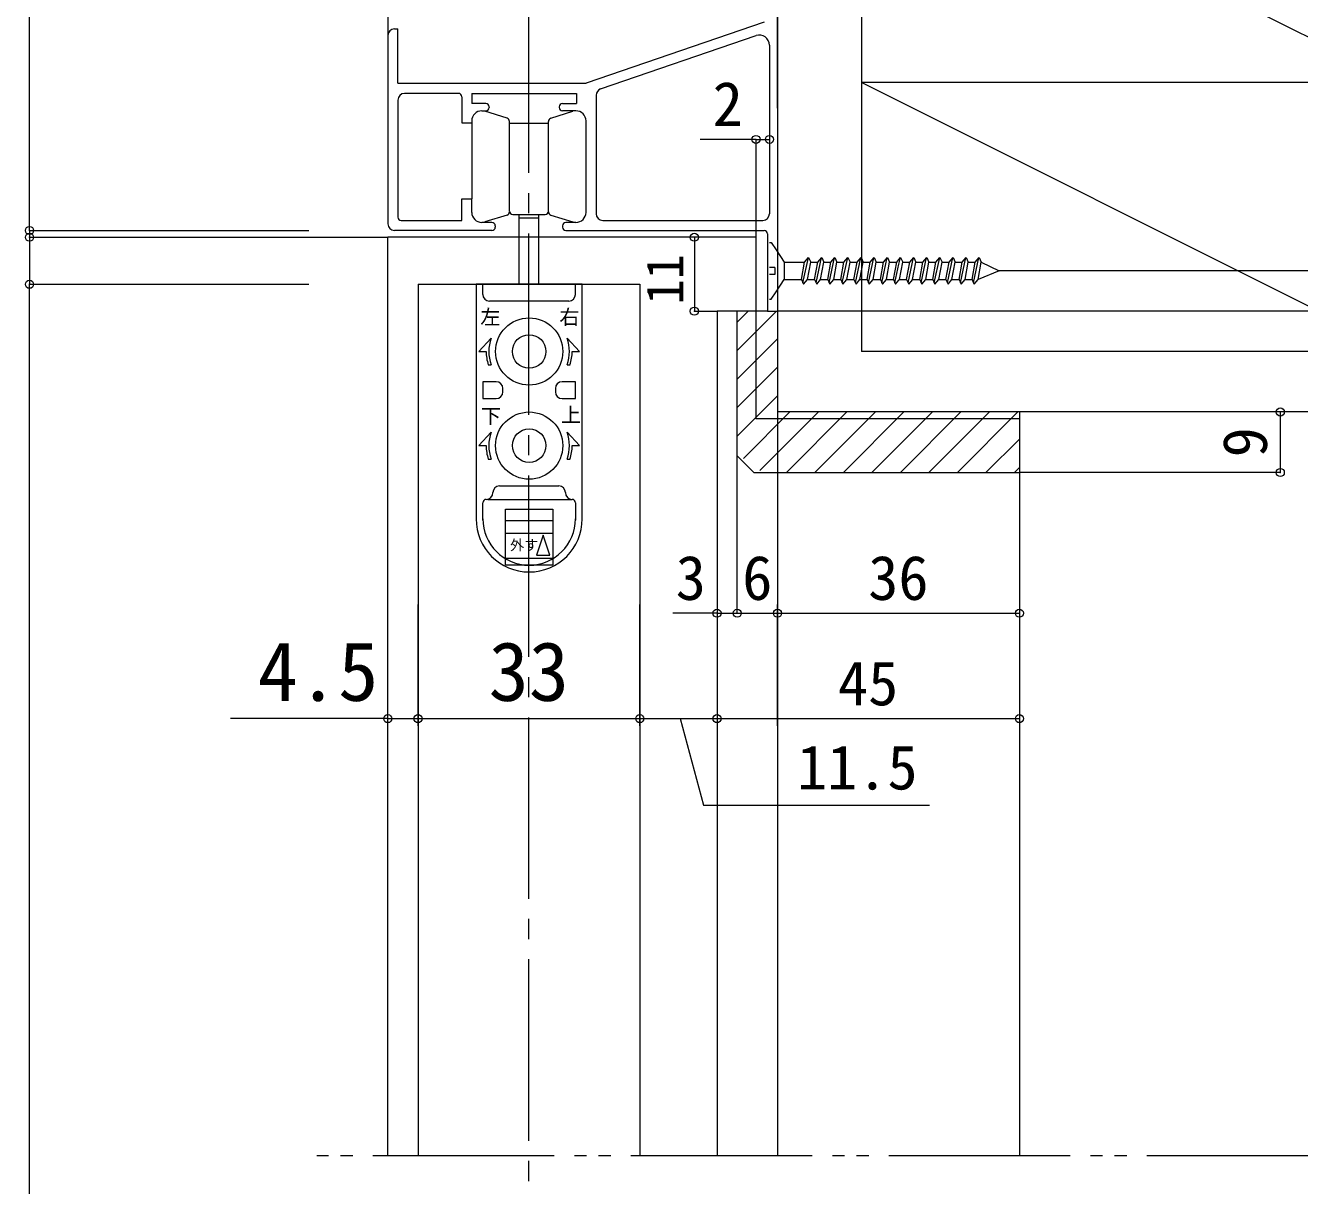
# Model space of a CAD drawing. Units: millimetres on the paper, enlarged 10 times, with parts at other scales. Extents: x -1985 to 2015, y -1370 to 1400.
# Drawn here: x -1105 to -473, y 489 to 1064 of the extents above; entities that cross this region are included whole.
import ezdxf
from ezdxf.enums import TextEntityAlignment as Align

# ---------------------------------------------------------------- set-up
doc = ezdxf.new("R2010")
doc.units = ezdxf.units.MM
doc.header["$LTSCALE"] = 10
doc.header["$PDMODE"] = 32
doc.header["$PDSIZE"] = 4
for name, pattern in [('CHAIN2', [12, 9, -1, 1, -1]), ('DOUBLE_CHAIN2', [12.8, 9, -1, 0.6, -0.6, 0.6, -1]), ('USER2', [9.525, 6.35, -3.175])]:
    doc.linetypes.add(name, pattern=pattern)
doc.layers.add('2-0_18', color=7, linetype='Continuous', lineweight=20)
doc.layers.add('2-1', color=7, linetype='Continuous', lineweight=20)
doc.styles.add('ＭＳ ゴシック', font='')
doc.styles.get('ＭＳ ゴシック').set_extended_font_data('MS Gothic')

msp = doc.modelspace()

# ---------------------------------------------------------------- linework, layer by layer
at = {"layer": '2-0_18'}
for p, q in [((-423.45, 1035.74), (-668.93, 1158.48)), ((-921.78, 1062.41), (-920.11, 1062.41)), ((-920.11, 1035.41), (-920.11, 1062.41)), ((-738.45, 1065.74), (-826.78, 1035.41)), ((-925.11, 1059.07), (-925.11, 965.74)), ((-819.53, 1032.61), (-742.4, 1059.09)), ((-735.78, 1054.36), (-735.78, 970.74)), ((-920.11, 1035.41), (-826.78, 1035.41)), ((-890.11, 1030.41), (-916.78, 1030.41)), ((-883.45, 1030.41), (-883.45, 1025.41)), ((-423.45, 1035.74), (-690.11, 1035.74)), ((-423.45, 902.41), (-690.11, 1035.74)), ((-920.11, 1027.07), (-920.11, 969.07)), ((-888.45, 1028.74), (-888.45, 1015.74)), ((-876.45, 1025.41), (-883.45, 1025.41)), ((-838.45, 1025.41), (-831.45, 1025.41)), ((-821.78, 1029.46), (-821.78, 970.74)), ((-878.45, 1021.74), (-876.45, 1021.74)), ((-865.95, 1018.1), (-876.97, 1021.51)), ((-874.78, 1023.74), (-874.78, 1023.41)), ((-844.27, 1018.1), (-833.26, 1021.51)), ((-840.11, 1023.74), (-840.11, 1023.41)), ((-831.78, 1021.74), (-838.45, 1021.74)), ((-888.45, 1015.74), (-883.45, 1015.74)), ((-883.45, 1016.74), (-883.45, 1015.74)), ((-883.45, 1016.74), (-883.45, 978.07)), ((-864.78, 972.07), (-864.78, 1016.51)), ((-845.45, 1015.41), (-864.78, 1015.41)), ((-845.45, 972.07), (-845.45, 1016.51)), ((-826.78, 971.41), (-826.78, 1016.74)), ((-888.45, 967.41), (-888.45, 978.07)), ((-888.45, 978.07), (-883.45, 978.07)), ((-883.45, 971.41), (-883.45, 978.07)), ((-918.45, 967.41), (-888.45, 967.41)), ((-865.95, 970.04), (-876.97, 966.63)), ((-863.11, 970.41), (-847.11, 970.41)), ((-860.16, 970.41), (-860.16, 935.74)), ((-860.16, 968.74), (-850.16, 968.74)), ((-850.16, 935.74), (-850.16, 970.41)), ((-844.27, 970.04), (-833.26, 966.63)), ((-818.45, 967.41), (-739.11, 967.41)), ((-873.45, 962.41), (-921.78, 962.41)), ((-873.45, 966.41), (-878.45, 966.41)), ((-871.78, 964.74), (-871.78, 964.07)), ((-838.45, 964.74), (-838.45, 964.07)), ((-831.78, 966.41), (-836.78, 966.41)), ((-836.78, 962.41), (-738.45, 962.41)), ((-736.78, 960.74), (-736.78, 922.41)), ((-742.45, 959.07), (-925.11, 959.07)), ((-925.11, 503.6), (-925.11, 959.07)), ((-742.45, 959.07), (-742.45, 869.07)), ((-910.11, 935.74), (-800.11, 935.74)), ((-881.32, 935.74), (-881.32, 818.74)), ((-828.66, 935.74), (-881.32, 935.74)), ((-877.99, 930.74), (-877.99, 935.74)), ((-831.99, 930.74), (-831.99, 935.74)), ((-828.66, 818.74), (-828.66, 935.74)), ((-835.32, 927.41), (-874.66, 927.41)), ((-761.78, 922.41), (-761.78, 503.6)), ((-736.78, 922.41), (-761.78, 922.41)), ((-751.78, 902.85), (-732.22, 922.41)), ((-751.78, 916.99), (-746.37, 922.41)), ((-751.78, 850.74), (-751.78, 922.41)), ((-736.78, 922.41), (-731.78, 922.41)), ((-873.85, 909.07), (-879.99, 902.41)), ((-829.99, 902.41), (-836.13, 909.07)), ((-751.78, 888.71), (-731.78, 908.71)), ((-879.99, 902.41), (-876.32, 902.41)), ((-833.66, 902.41), (-829.99, 902.41)), ((-423.45, 902.41), (-690.11, 902.41)), ((-875.25, 895.74), (-873.85, 895.74)), ((-836.13, 895.74), (-834.72, 895.74)), ((-751.78, 874.57), (-731.78, 894.57)), ((-877.99, 887.41), (-877.99, 879.07)), ((-871.32, 887.41), (-877.99, 887.41)), ((-831.99, 887.41), (-838.66, 887.41)), ((-831.99, 879.07), (-831.99, 887.41)), ((-877.99, 879.07), (-871.32, 879.07)), ((-867.99, 882.41), (-867.99, 884.07)), ((-841.99, 884.07), (-841.99, 882.41)), ((-838.66, 879.07), (-831.99, 879.07)), ((-751.78, 860.42), (-731.78, 880.42)), ((-748.68, 849.39), (-725.66, 872.41)), ((-740.59, 843.33), (-711.51, 872.41)), ((-381.78, 872.41), (-731.78, 872.41)), ((-727.37, 842.41), (-697.37, 872.41)), ((-713.23, 842.41), (-683.23, 872.41)), ((-699.09, 842.41), (-669.09, 872.41)), ((-684.95, 842.41), (-654.95, 872.41)), ((-670.8, 842.41), (-640.8, 872.41)), ((-656.66, 842.41), (-626.66, 872.41)), ((-642.52, 842.41), (-612.52, 872.41)), ((-611.78, 872.41), (-611.78, 503.6)), ((-611.78, 869.07), (-742.45, 869.07)), ((-873.85, 862.41), (-879.99, 855.74)), ((-829.99, 855.74), (-836.13, 862.41)), ((-879.99, 855.74), (-876.32, 855.74)), ((-833.66, 855.74), (-829.99, 855.74)), ((-628.38, 842.41), (-611.78, 859)), ((-875.25, 849.07), (-873.85, 849.07)), ((-836.13, 849.07), (-834.72, 849.07)), ((-751.78, 850.74), (-743.45, 842.41)), ((-743.45, 842.41), (-611.78, 842.41)), ((-614.23, 842.41), (-611.78, 844.86)), ((-869.66, 835.74), (-840.32, 835.74)), ((-875.48, 829.07), (-833.66, 829.07)), ((-877.99, 818.74), (-877.99, 827.41)), ((-866.66, 824.23), (-843.32, 824.23)), ((-866.66, 799.71), (-866.66, 824.23)), ((-843.32, 824.23), (-843.32, 799.71)), ((-831.99, 827.41), (-831.99, 818.74)), ((-843.32, 818.46), (-866.66, 818.46)), ((-866.66, 812.4), (-843.32, 812.4)), ((-847.99, 811.4), (-851.32, 801.4)), ((-844.66, 801.4), (-847.99, 811.4)), ((-843.32, 799.71), (-866.66, 799.71)), ((-851.32, 801.4), (-844.66, 801.4))]:
    msp.add_line(p, q, dxfattribs=at)
at = {"layer": '2-0_18', "color": 4, "linetype": 'CHAIN2', "lineweight": 9}
msp.add_line((-855.11, 30.99), (-855.11, 1129.6), dxfattribs=at)
at = {"layer": '2-0_18', "color": 4, "lineweight": 9}
for p, q in [((-1102.86, 962.41), (-1102.86, 1105.74)), ((-742.45, 1007.59), (-770.15, 1007.59)), ((-742.45, 1007.59), (-735.78, 1007.59)), ((-742.45, 1007.59), (-742.45, 959.07)), ((-1102.86, 962.41), (-964.31, 962.41)), ((-1102.86, 962.41), (-1102.86, 959.07)), ((-1102.86, 959.07), (-1102.86, 935.74)), ((-1102.86, 959.07), (-925.11, 959.07)), ((-773.04, 959.07), (-773.04, 922.41)), ((-269.77, 942.41), (-621.75, 942.41)), ((-1102.86, 935.74), (-964.31, 935.74)), ((-1102.86, 60.05), (-1102.86, 935.74)), ((-773.04, 922.41), (-761.78, 922.41)), ((-269.77, 922.41), (-731.78, 922.41)), ((-482.35, 872.41), (-482.35, 842.41)), ((-751.78, 772.62), (-751.78, 860.42)), ((-482.35, 842.41), (-611.78, 842.41)), ((-761.78, 772.62), (-783.63, 772.62)), ((-761.78, 772.62), (-751.78, 772.62)), ((-751.78, 772.62), (-731.78, 772.62)), ((-731.78, 772.62), (-611.78, 772.62)), ((-731.78, 720.35), (-731.78, 723)), ((-925.11, 720.35), (-1003.12, 720.35)), ((-910.11, 720.35), (-910.11, 716.85)), ((-780, 720.35), (-768.51, 677.46)), ((-768.51, 677.46), (-656.41, 677.46))]:
    msp.add_line(p, q, dxfattribs=at)
at = {"layer": '2-0_18', "linetype": 'USER2'}
for p, q in [((-866.66, 796.41), (-866.66, 799.71)), ((-843.32, 796.41), (-866.66, 796.41)), ((-843.32, 799.71), (-843.32, 796.41))]:
    msp.add_line(p, q, dxfattribs=at)
at = {"layer": '2-0_18', "linetype": 'DOUBLE_CHAIN2'}
msp.add_line((-330.53, 503.6), (-960.4, 503.6), dxfattribs=at)
at = {"layer": '2-0_18', "color": 4, "lineweight": 9}
for points in [[(-731.78, 1184.95), (-925.11, 1184.95), (-925.11, 1059.07)], [(-925.11, 720.35), (-910.11, 720.35), (-800.11, 720.35), (-761.78, 720.35), (-611.78, 720.35)]]:
    msp.add_lwpolyline(points, dxfattribs=at)
at = {"layer": '2-0_18'}
msp.add_lwpolyline([(-883.45, 1030.41), (-831.45, 1030.41), (-831.45, 1025.41)], dxfattribs=at)
for centre, radius in [((-854.99, 902.41), 16.67), ((-854.99, 902.41), 8.33), ((-854.99, 855.74), 16.67), ((-854.99, 855.74), 8.33)]:
    msp.add_circle(centre, radius, dxfattribs=at)
for centre, radius, start, end in [((-921.78, 1059.07), 3.33, 90, 180), ((-740.78, 1054.36), 5, 0, 108.95228), ((-916.78, 1027.07), 3.33, 90, 180), ((-890.11, 1028.74), 1.67, 0, 90), ((-818.45, 1029.46), 3.33, 108.95228, 180), ((-876.45, 1023.74), 1.67, 0, 90), ((-838.45, 1023.74), 1.67, 90, 180), ((-878.45, 1016.74), 5, 90, 180), ((-876.45, 1023.41), 1.67, 270, 0), ((-866.45, 1016.51), 1.67, 0, 72.78483), ((-843.78, 1016.51), 1.67, 107.21517, 180), ((-838.45, 1023.41), 1.67, 180, 270), ((-831.78, 1016.74), 5, 0, 90), ((-918.45, 969.07), 1.67, 180, 270), ((-878.45, 971.41), 5, 180, 270), ((-866.45, 971.63), 1.67, 287.21517, 0), ((-863.11, 972.07), 1.67, 180, 270), ((-847.11, 972.07), 1.67, 270, 0), ((-843.78, 971.63), 1.67, 180, 252.78483), ((-831.78, 971.41), 5, 270, 0), ((-818.45, 970.74), 3.33, 180, 270), ((-739.11, 970.74), 3.33, 270, 0), ((-921.78, 965.74), 3.33, 180, 270), ((-873.45, 964.74), 1.67, 0, 90), ((-873.45, 964.07), 1.67, 270, 0), ((-836.78, 964.74), 1.67, 90, 180), ((-836.78, 964.07), 1.67, 180, 270), ((-738.45, 960.74), 1.67, 0, 90), ((-874.66, 930.74), 3.33, 180, 270), ((-835.32, 930.74), 3.33, 270, 0), ((-854.99, 902.41), 20, 160.52878, 199.47122), ((-854.99, 902.41), 20, 340.52878, 19.47122), ((-854.99, 902.41), 21.33, 180, 198.20996), ((-854.99, 902.41), 21.33, 341.79004, 0), ((-871.32, 884.07), 3.33, 0, 90), ((-838.66, 884.07), 3.33, 90, 180), ((-871.32, 882.41), 3.33, 270, 0), ((-838.66, 882.41), 3.33, 180, 270), ((-854.99, 855.74), 20, 160.52878, 199.47122), ((-854.99, 855.74), 20, 340.52878, 19.47122), ((-854.99, 855.74), 21.33, 180, 198.20996), ((-854.99, 855.74), 21.33, 341.79004, 0), ((-869.66, 832.41), 3.33, 90, 180), ((-840.32, 832.41), 3.33, 0, 90), ((-876.32, 827.41), 1.67, 90, 180), ((-876.32, 832.41), 3.33, 270, 0), ((-833.66, 832.41), 3.33, 180, 270), ((-833.66, 827.41), 1.67, 0, 90), ((-854.99, 819.41), 26.33, 180, 270), ((-854.99, 819.41), 23, 180, 270), ((-854.99, 819.41), 23, 270, 0), ((-854.99, 819.41), 26.33, 270, 0)]:
    msp.add_arc(centre, radius, start, end, dxfattribs=at)
at = {"layer": '2-0_18', "color": 4}
for p in [(-742.45, 1007.59), (-735.78, 1007.59), (-1102.86, 962.41), (-1102.86, 959.07), (-773.04, 959.07), (-1102.86, 935.74), (-773.04, 922.41), (-482.35, 872.41), (-482.35, 842.41), (-761.78, 772.62), (-751.78, 772.62), (-731.78, 772.62), (-611.78, 772.62), (-925.11, 720.35), (-910.11, 720.35), (-800.11, 720.35), (-761.78, 720.35), (-611.78, 720.35)]:
    msp.add_point(p, dxfattribs=at)
at = {"layer": '2-1'}
for p, q in [((-731.78, 1158.48), (-731.78, 503.6)), ((-690.11, 1158.48), (-690.11, 902.41)), ((-731.78, 1023.07), (-731.78, 1136.41)), ((-735.78, 956.41), (-734.91, 956.41)), ((-734.91, 956.41), (-732.46, 952.75)), ((-732.46, 952.75), (-728.44, 946.77)), ((-719.17, 936.53), (-716.47, 948.94)), ((-712.67, 936.52), (-709.97, 948.94)), ((-706.16, 936.53), (-703.46, 948.94)), ((-699.66, 936.53), (-696.96, 948.94)), ((-693.16, 936.53), (-690.46, 948.94)), ((-686.66, 936.52), (-683.96, 948.94)), ((-685.8, 946.67), (-683.85, 949.07)), ((-683.85, 949.07), (-682.79, 946.67)), ((-680.02, 936.52), (-677.32, 948.94)), ((-679.17, 946.67), (-677.22, 949.07)), ((-677.22, 949.07), (-676.15, 946.67)), ((-672.66, 946.67), (-671.51, 948.09)), ((-671.51, 948.09), (-670.71, 949.07)), ((-671.51, 945.75), (-670.82, 948.94)), ((-670.71, 949.07), (-669.65, 946.67)), ((-667.02, 936.53), (-664.32, 948.94)), ((-660.51, 936.53), (-657.82, 948.94)), ((-654.01, 936.53), (-651.31, 948.94)), ((-647.51, 936.52), (-644.81, 948.94)), ((-641.01, 936.53), (-638.31, 948.94)), ((-634.56, 936.52), (-631.85, 948.94)), ((-633.7, 946.67), (-631.75, 949.07)), ((-631.75, 949.07), (-630.68, 946.67)), ((-733.18, 944.14), (-735.78, 944.14)), ((-728.44, 946.77), (-728.44, 938.04)), ((-728.44, 946.67), (-718.31, 946.67)), ((-719.89, 938.15), (-718.31, 946.67)), ((-716.88, 938.13), (-715.3, 946.67)), ((-715.3, 946.67), (-711.81, 946.67)), ((-713.39, 938.14), (-711.81, 946.67)), ((-710.37, 938.14), (-708.8, 946.67)), ((-708.8, 946.67), (-705.31, 946.67)), ((-706.88, 938.15), (-705.31, 946.67)), ((-703.87, 938.13), (-702.29, 946.67)), ((-702.29, 946.67), (-698.81, 946.67)), ((-700.38, 938.14), (-698.81, 946.67)), ((-697.37, 938.13), (-695.79, 946.67)), ((-695.79, 946.67), (-692.3, 946.67)), ((-693.88, 938.15), (-692.3, 946.67)), ((-690.87, 938.13), (-689.29, 946.67)), ((-689.29, 946.67), (-685.8, 946.67)), ((-687.38, 938.14), (-685.8, 946.67)), ((-684.36, 938.14), (-682.79, 946.67)), ((-682.79, 946.67), (-679.17, 946.67)), ((-680.74, 938.14), (-679.17, 946.67)), ((-677.73, 938.14), (-676.15, 946.67)), ((-676.15, 946.67), (-672.66, 946.67)), ((-674.24, 938.14), (-672.66, 946.67)), ((-673.52, 936.53), (-671.51, 945.75)), ((-671.23, 938.13), (-669.65, 946.67)), ((-669.65, 946.67), (-666.16, 946.67)), ((-667.73, 938.15), (-666.16, 946.67)), ((-664.73, 938.13), (-663.15, 946.67)), ((-663.15, 946.67), (-659.66, 946.67)), ((-661.23, 938.14), (-659.66, 946.67)), ((-658.22, 938.13), (-656.65, 946.67)), ((-656.65, 946.67), (-653.16, 946.67)), ((-654.73, 938.15), (-653.16, 946.67)), ((-651.72, 938.13), (-650.14, 946.67)), ((-650.14, 946.67), (-646.65, 946.67)), ((-648.23, 938.14), (-646.65, 946.67)), ((-645.22, 938.14), (-643.64, 946.67)), ((-643.64, 946.67), (-640.15, 946.67)), ((-638.72, 938.13), (-637.14, 946.67)), ((-637.14, 946.67), (-634.47, 946.67)), ((-635.27, 938.14), (-633.7, 946.67)), ((-634.46, 946.67), (-633.7, 946.67)), ((-621.75, 942.41), (-632.26, 938.14)), ((-630.68, 946.67), (-621.75, 942.41)), ((-910.11, 935.74), (-910.11, 503.6)), ((-800.11, 935.74), (-800.11, 503.6)), ((-732.48, 932.03), (-728.44, 938.04)), ((-728.44, 938.14), (-719.89, 938.14)), ((-716.87, 938.14), (-713.38, 938.14)), ((-710.36, 938.14), (-706.87, 938.14)), ((-703.86, 938.14), (-700.38, 938.14)), ((-697.36, 938.14), (-693.87, 938.14)), ((-690.86, 938.14), (-687.37, 938.14)), ((-684.36, 938.14), (-680.74, 938.14)), ((-677.72, 938.14), (-674.23, 938.14)), ((-671.51, 937.77), (-671.22, 938.14)), ((-671.23, 938.14), (-667.73, 938.14)), ((-664.72, 938.14), (-661.23, 938.14)), ((-658.21, 938.14), (-654.72, 938.14)), ((-651.71, 938.14), (-648.22, 938.14)), ((-645.21, 938.14), (-641.72, 938.14)), ((-638.71, 938.14), (-635.26, 938.14)), ((-635.27, 938.14), (-634.47, 936.32)), ((-634.46, 936.29), (-634.21, 935.74)), ((-734.91, 928.41), (-732.48, 932.03)), ((-735.78, 928.41), (-734.91, 928.41)), ((-910.11, 716.85), (-910.11, 776.95)), ((-800.11, 716.85), (-800.11, 776.95)), ((-731.78, 716.85), (-731.78, 776.95))]:
    msp.add_line(p, q, dxfattribs=at)
for points in [[(-718.31, 946.67), (-716.36, 949.07), (-715.3, 946.67)], [(-711.81, 946.67), (-709.86, 949.07), (-708.8, 946.67)], [(-705.31, 946.67), (-703.36, 949.07), (-702.29, 946.67)], [(-698.81, 946.67), (-696.86, 949.07), (-695.79, 946.67)], [(-692.3, 946.67), (-690.35, 949.07), (-689.29, 946.67)], [(-666.16, 946.67), (-664.21, 949.07), (-663.15, 946.67)], [(-659.66, 946.67), (-657.71, 949.07), (-656.65, 946.67)], [(-653.16, 946.67), (-651.21, 949.07), (-650.14, 946.67)], [(-646.65, 946.67), (-644.7, 949.07), (-643.64, 946.67)], [(-641.72, 938.15), (-640.15, 946.67), (-638.2, 949.07), (-637.14, 946.67)], [(-733.18, 944.14), (-733.18, 940.67), (-735.78, 940.67)], [(-634.21, 935.74), (-632.26, 938.14), (-630.68, 946.67)], [(-719.88, 938.14), (-718.82, 935.74), (-716.87, 938.14)], [(-713.39, 938.14), (-712.32, 935.74), (-710.37, 938.14)], [(-706.87, 938.14), (-705.81, 935.74), (-703.86, 938.14)], [(-700.37, 938.14), (-699.31, 935.74), (-697.36, 938.14)], [(-693.87, 938.14), (-692.81, 935.74), (-690.86, 938.14)], [(-687.38, 938.14), (-686.31, 935.74), (-684.36, 938.14)], [(-680.74, 938.14), (-679.68, 935.74), (-677.73, 938.14)], [(-674.23, 938.14), (-673.17, 935.74), (-671.51, 937.77)], [(-667.73, 938.14), (-666.66, 935.74), (-664.71, 938.14)], [(-661.23, 938.14), (-660.16, 935.74), (-658.21, 938.14)], [(-654.72, 938.14), (-653.66, 935.74), (-651.71, 938.14)], [(-648.23, 938.14), (-647.17, 935.74), (-645.22, 938.14)], [(-641.72, 938.14), (-640.66, 935.74), (-638.71, 938.14)]]:
    msp.add_lwpolyline(points, dxfattribs=at)

# ---------------------------------------------------------------- texts
at = {"layer": '2-0_18', "style": 'ＭＳ ゴシック'}
for s, height, p in [('2', 21.99, (-763.95, 1007.59)), ('3', 21.99, (-782.27, 772.62)), ('6', 21.99, (-749.28, 772.62)), ('36', 21.99, (-686.78, 772.62)), ('4.5', 29.33, (-989.64, 720.35)), ('33', 29.33, (-875.11, 720.35)), ('45', 21.99, (-701.78, 720.35)), ('11.5', 21.99, (-722.1, 678.61))]:
    msp.add_text(s, height=height, dxfattribs=at).set_placement(p, align=Align.BOTTOM_LEFT)
for s, height, p in [('11', 18.33, (-773.04, 925.74)), ('9', 21.99, (-482.35, 849.91))]:
    msp.add_text(s, height=height, rotation=90, dxfattribs=at).set_placement(p, align=Align.BOTTOM_LEFT)
at = {"layer": '2-0_18', "color": 3, "style": 'ＭＳ ゴシック'}
for s, height, p in [('左', 7.33, (-879.22, 913.64)), ('右', 7.33, (-840.01, 913.64)), ('下', 7.33, (-878.95, 864.52)), ('上', 7.33, (-839.2, 865.14)), ('外す', 5.132, (-864.47, 802.3))]:
    msp.add_text(s, height=height, dxfattribs=at).set_placement(p, align=Align.BOTTOM_LEFT)

doc.saveas('drawing.dxf')
